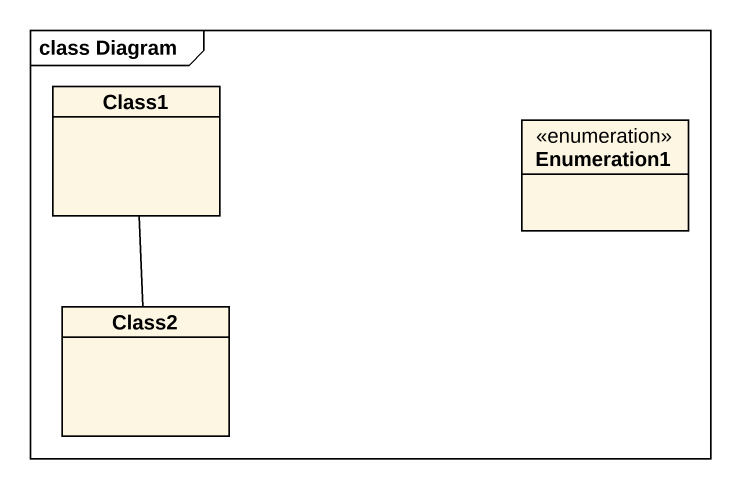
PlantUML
@startuml
mainframe class Diagram
hide circle
hide empty members
class Class1
enum Enumeration1
class Class2
Class1 -- Class2
@enduml
